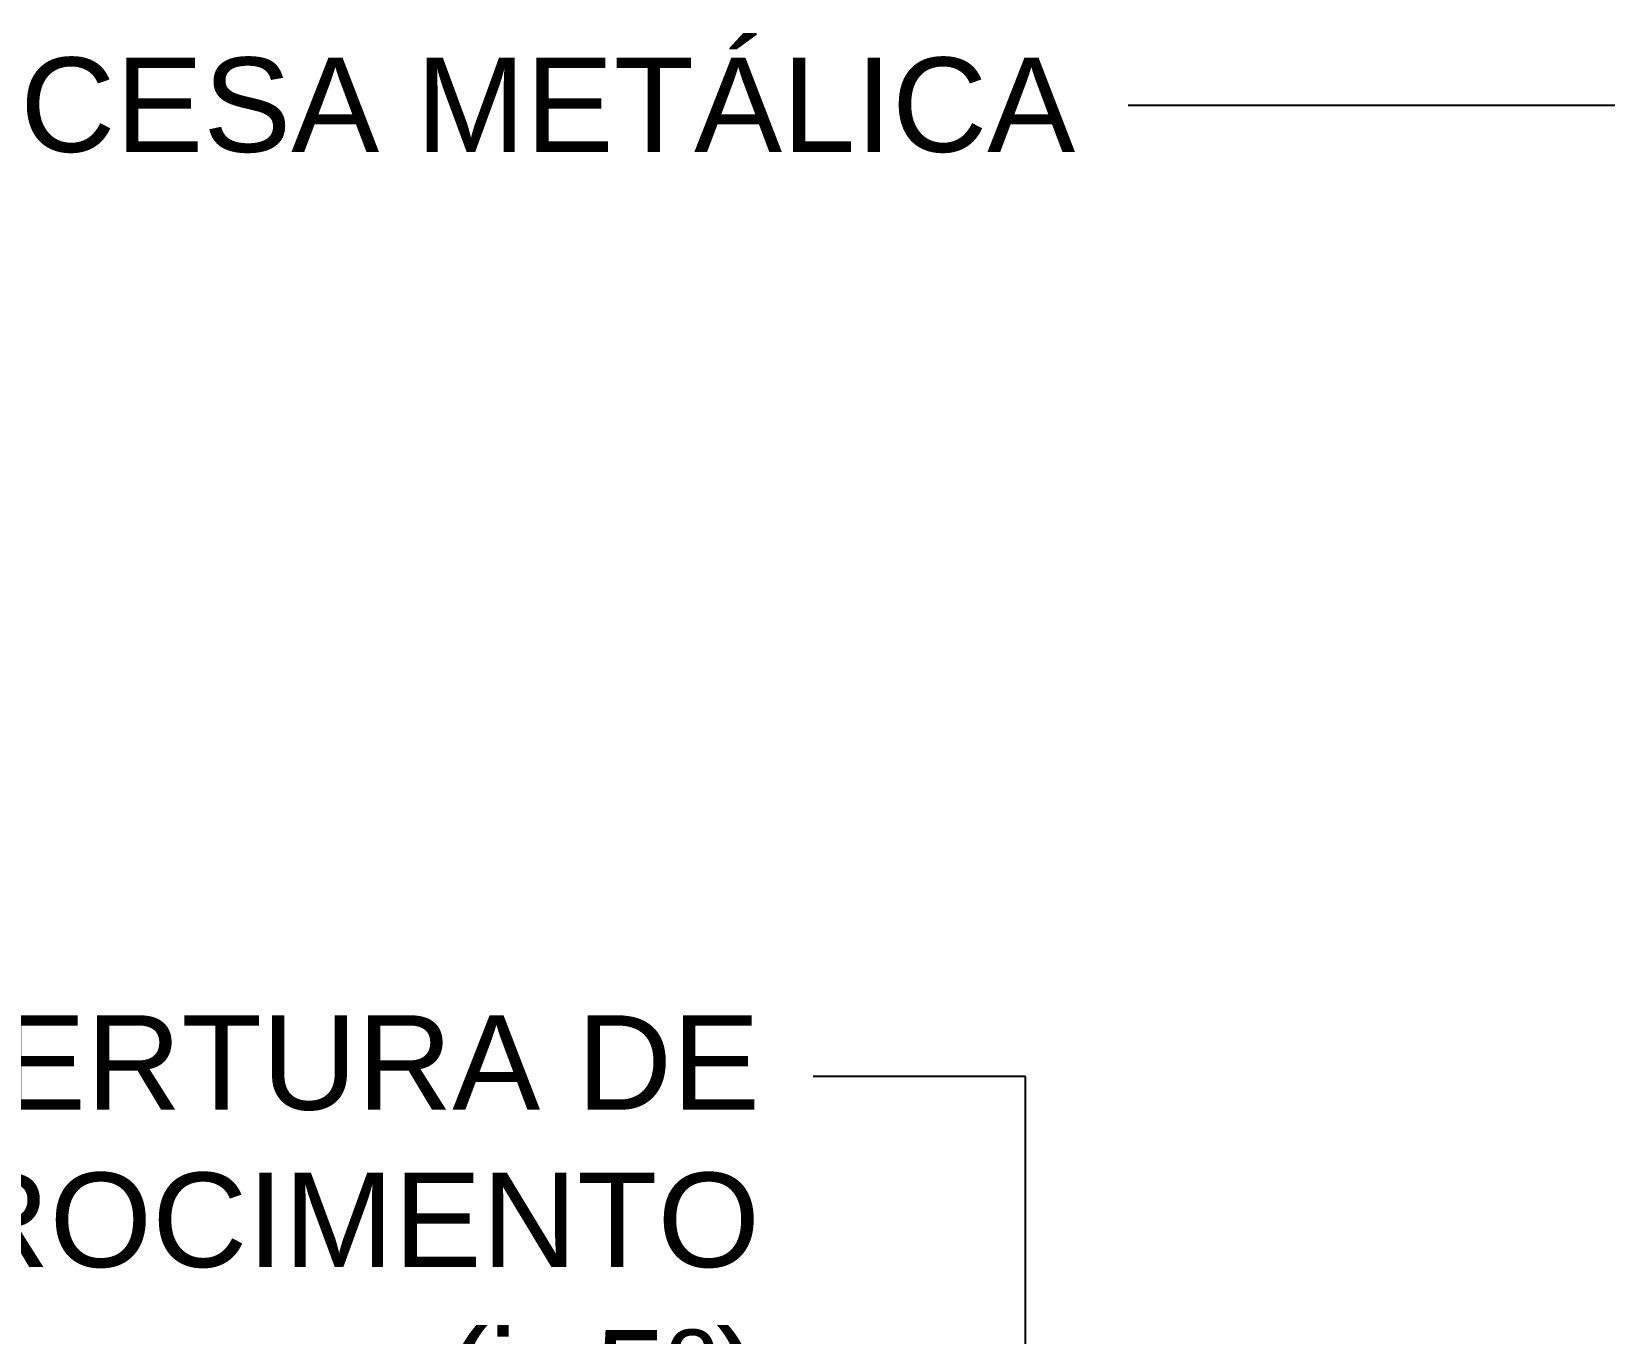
# Model space of a CAD drawing. Header units: metres. Extents: x 2494 to 3558, y 282 to 553.
# Drawn here: x 2862.205 to 2864.872, y 340.863 to 343.069 of the extents above; entities that cross this region are included whole.
import ezdxf
from ezdxf import colors
from ezdxf.entities.mleader import LeaderData, LeaderLine
from ezdxf.math import Vec2, Vec3

# ---------------------------------------------------------------- set-up
doc = ezdxf.new("R2010")
doc.units = ezdxf.units.M
doc.header["$LTSCALE"] = 7
doc.header["$MEASUREMENT"] = 0
doc.layers.add('TXT ESPECIFICAÇÕES', color=7, linetype='Continuous')
doc.styles.get("Standard").update_dxf_attribs({"font": 'arial.ttf'})

msp = doc.modelspace()

# ---------------------------------------------------------------- leaders
at = {"layer": 'TXT ESPECIFICAÇÕES', "ltscale": 0.05}
ml = msp.add_multileader_mtext('Standard', dxfattribs=at)
ml.set_content('MÃO-FRANCESA METÁLICA', color=256)
ml.set_leader_properties()
ml.build(insert=Vec2(0, 0))
ml.multileader.update_dxf_attribs({"dogleg_length": 0.36, "arrow_head_size": 0.15})
ctx = ml.context
ctx.base_point, ctx.char_height, ctx.arrow_head_size, ctx.landing_gap_size, ctx.plane_origin = Vec3(2860.9202, 342.9439), 0.16, 0.15, 0.09, Vec3(2863.7542, 340.3993)
ctx.text_align_type = 2
notes = []
notes.append((ctx, [(0, (1, 1, 0), (2865.1128, 342.9439), (-1, 0), 1.0483, [(0, [(2866.8663, 341.624)], 0, [])])]))
ctx.mtext.insert, ctx.mtext.alignment, ctx.mtext.flow_direction = Vec3(2863.9745, 343.0253), 3, 5
ml = msp.add_multileader_mtext('Standard', dxfattribs=at)
ml.set_content('COBERTURA DE\\PTELHA FIBROCIMENTO\\P(i=5º)', color=256)
ml.set_leader_properties()
ml.build(insert=Vec2(0, 0))
ml.multileader.update_dxf_attribs({"dogleg_length": 0.36, "arrow_head_size": 0.15})
ctx = ml.context
ctx.base_point, ctx.char_height, ctx.arrow_head_size, ctx.landing_gap_size, ctx.plane_origin = Vec3(2860.8694, 341.2984), 0.16, 0.15, 0.09, Vec3(2863.2199, 338.7538)
ctx.text_align_type = 2
notes.append((ctx, [(0, (1, 1, 0), (2863.8903, 341.2984), (-1, 0), 0.36, [(0, [(2863.8903, 337.9203)], 0, [])])]))
ctx.mtext.insert, ctx.mtext.alignment, ctx.mtext.flow_direction = Vec3(2863.4403, 341.4019), 3, 5
for ctx, leaders in notes:
    for number, flags, end, landing, length, lines in leaders:
        leader = LeaderData()
        leader.index, (leader.has_last_leader_line, leader.has_dogleg_vector, leader.attachment_direction) = number, flags
        leader.last_leader_point, leader.dogleg_vector, leader.dogleg_length = Vec3(end), Vec3(landing), length
        for number, points, colour, breaks in lines:
            line = LeaderLine()
            line.index, line.vertices, line.color, line.breaks = number, Vec3.list(points), colors.encode_raw_color(colour), breaks
            leader.lines.append(line)
        ctx.leaders.append(leader)

doc.saveas('drawing.dxf')
